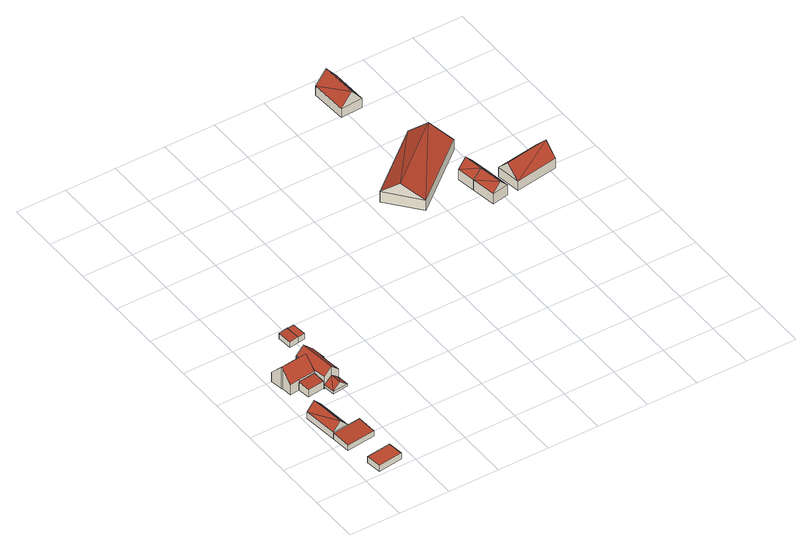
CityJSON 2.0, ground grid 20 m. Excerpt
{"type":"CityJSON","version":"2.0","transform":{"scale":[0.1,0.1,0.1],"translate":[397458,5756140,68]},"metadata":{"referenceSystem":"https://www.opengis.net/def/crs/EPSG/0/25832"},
"CityObjects":{
"building1":{"type":"Building","attributes":{"Gemeindeschluessel":"05515000","Geometrietyp2DReferenz":"3000","function":"31001_2700","roofType":"1000","measuredHeight":2.53},"geometry":[{"type":"Solid","lod":"2","boundaries":[[[[0,1,2,3]],[[4,5,1,0]],[[6,7,5,4]],[[3,2,7,6]],[[4,0,3,6]],[[1,5,7,2]]]],"semantics":{"surfaces":[{"type":"WallSurface"},{"type":"RoofSurface"},{"type":"GroundSurface"}],"values":[[0,0,0,0,1,2]]}}]},
"building2":{"type":"Building","attributes":{"Gemeindeschluessel":"05515000","Geometrietyp2DReferenz":"3000","function":"31001_2460","roofType":"3100","measuredHeight":6.22},"geometry":[{"type":"Solid","lod":"2","boundaries":[[[[8,9,10,11]],[[12,13,9,8]],[[14,15,13,12]],[[11,10,15,14]],[[8,16,12]],[[14,17,11]],[[17,16,8]],[[8,11,17]],[[14,12,16]],[[16,17,14]],[[9,13,15,10]]]],"semantics":{"surfaces":[{"type":"WallSurface"},{"type":"RoofSurface"},{"type":"GroundSurface"}],"values":[[0,0,0,0,0,0,1,1,1,1,2]]}}]},
"building3":{"type":"Building","attributes":{"Gemeindeschluessel":"05515000","Geometrietyp2DReferenz":"3000","function":"31001_2700","roofType":"2100","measuredHeight":2.67},"geometry":[{"type":"Solid","lod":"2","boundaries":[[[[18,10,19,20]],[[21,15,10,18]],[[22,23,15,21]],[[24,25,23,22]],[[20,19,25,24]],[[22,21,18,20,24]],[[10,15,23,25,19]]]],"semantics":{"surfaces":[{"type":"WallSurface"},{"type":"RoofSurface"},{"type":"GroundSurface"}],"values":[[0,0,0,0,0,1,2]]}}]},
"building4":{"type":"Building","attributes":{"Gemeindeschluessel":"05515000","Geometrietyp2DReferenz":"3000","function":"31001_1000"},"address":[{"country":"Germany","locality":"Münster","thoroughfareNumber":"108","thoroughfareName":"Bösenseller Straße"}],"children":["building4-1","building4-2"]},
"building4-1":{"type":"BuildingPart","attributes":{"roofType":"2100","measuredHeight":3.69},"parents":["building4"],"geometry":[{"type":"Solid","lod":"2","boundaries":[[[[26,27,28,29]],[[30,31,32,33]],[[29,28,31,30]],[[33,26,29,30]],[[27,32,31,28]],[[32,27,26,33]]]],"semantics":{"surfaces":[{"type":"WallSurface"},{"type":"RoofSurface"},{"type":"GroundSurface"},{"type":"ClosureSurface"}],"values":[[0,0,0,1,2,3]]}}]},
"building4-2":{"type":"BuildingPart","attributes":{"roofType":"5000","measuredHeight":9.43},"parents":["building4"],"geometry":[{"type":"Solid","lod":"2","boundaries":[[[[34,35,36,37]],[[38,39,35,34]],[[40,41,39,38]],[[42,33,32,41,40]],[[43,44,27,26,45]],[[46,47,44,43]],[[48,49,47,46]],[[50,51,49,48]],[[52,53,51,50]],[[54,55,53,52]],[[37,36,55,54]],[[48,46,43,45,42,40,50]],[[38,34,37,54,52,50,40]],[[35,39,41,32,27,44,47,49,51,53,55,36]],[[33,42,45,26]],[[27,32,33,26]]]],"semantics":{"surfaces":[{"type":"WallSurface"},{"type":"RoofSurface"},{"type":"GroundSurface"},{"type":"ClosureSurface"}],"values":[[0,0,0,0,0,0,0,0,0,0,0,1,1,2,0,3]]}}]},
"building5":{"type":"Building","attributes":{"Gemeindeschluessel":"05515000","Geometrietyp2DReferenz":"3000","function":"51009_1610","roofType":"3100","measuredHeight":3.54},"geometry":[{"type":"Solid","lod":"2","boundaries":[[[[56,57,58,59]],[[60,61,57,56]],[[62,63,61,60]],[[59,58,63,62]],[[56,64,60]],[[62,65,59]],[[64,56,59]],[[59,65,64]],[[60,64,65]],[[65,62,60]],[[57,61,63,58]]]],"semantics":{"surfaces":[{"type":"WallSurface"},{"type":"RoofSurface"},{"type":"GroundSurface"}],"values":[[0,0,0,0,0,0,1,1,1,1,2]]}}]},
"building6":{"type":"Building","attributes":{"Gemeindeschluessel":"05515000","Geometrietyp2DReferenz":"3000","function":"31001_1000","roofType":"3100","measuredHeight":8.12},"address":[{"country":"Germany","locality":"Münster","thoroughfareNumber":"108a","thoroughfareName":"Bösenseller Straße"}],"geometry":[{"type":"Solid","lod":"2","boundaries":[[[[66,35,39,67]],[[68,69,35,66]],[[70,71,69,68]],[[72,73,71,70]],[[74,75,73,72]],[[76,77,75,74]],[[78,79,77,76]],[[80,81,79,78]],[[82,83,81,80]],[[84,85,83,82]],[[86,32,85,84]],[[67,39,32,86]],[[80,78,76,74,72,70,82]],[[68,66,67,86,84,82,70]],[[35,69,71,73,75,77,79,81,83,85,32,39]]]],"semantics":{"surfaces":[{"type":"WallSurface"},{"type":"RoofSurface"},{"type":"GroundSurface"}],"values":[[0,0,0,0,0,0,0,0,0,0,0,0,1,1,2]]}}]},
"building7":{"type":"Building","attributes":{"Gemeindeschluessel":"05515000","Geometrietyp2DReferenz":"3000","function":"31001_2460","roofType":"2100","measuredHeight":2.55},"geometry":[{"type":"Solid","lod":"2","boundaries":[[[[87,88,89,90]],[[91,92,88,87]],[[93,94,92,91]],[[90,89,94,93]],[[91,87,90,93]],[[88,92,94,89]]]],"semantics":{"surfaces":[{"type":"WallSurface"},{"type":"RoofSurface"},{"type":"GroundSurface"}],"values":[[0,0,0,0,1,2]]}}]},
"building8":{"type":"Building","attributes":{"Gemeindeschluessel":"05515000","Geometrietyp2DReferenz":"3000","function":"31001_2460","roofType":"1000","measuredHeight":2.46},"geometry":[{"type":"Solid","lod":"2","boundaries":[[[[95,88,92,96]],[[97,98,88,95]],[[99,100,98,97]],[[96,92,100,99]],[[97,95,96,99]],[[88,98,100,92]]]],"semantics":{"surfaces":[{"type":"WallSurface"},{"type":"RoofSurface"},{"type":"GroundSurface"}],"values":[[0,0,0,0,1,2]]}}]},
"building9":{"type":"Building","attributes":{"Gemeindeschluessel":"05515000","Geometrietyp2DReferenz":"3000","function":"31001_2700","roofType":"3100","measuredHeight":9.82},"geometry":[{"type":"Solid","lod":"2","boundaries":[[[[101,102,103,104]],[[105,106,102,101]],[[107,108,106,105]],[[104,103,108,107]],[[101,109,105]],[[107,110,104]],[[101,104,110]],[[110,109,101]],[[109,110,107]],[[107,105,109]],[[102,106,108,103]]]],"semantics":{"surfaces":[{"type":"WallSurface"},{"type":"RoofSurface"},{"type":"GroundSurface"}],"values":[[0,0,0,0,0,0,1,1,1,1,2]]}}]},
"building10":{"type":"Building","attributes":{"Gemeindeschluessel":"05515000","Geometrietyp2DReferenz":"3000","function":"31001_2700","roofType":"3100","measuredHeight":7.93},"geometry":[{"type":"Solid","lod":"2","boundaries":[[[[111,112,113,114]],[[115,116,112,111]],[[117,118,116,115]],[[114,113,118,117]],[[111,119,115]],[[117,120,114]],[[111,114,120]],[[120,119,111]],[[119,120,117]],[[117,115,119]],[[112,116,118,113]]]],"semantics":{"surfaces":[{"type":"WallSurface"},{"type":"RoofSurface"},{"type":"GroundSurface"}],"values":[[0,0,0,0,0,0,1,1,1,1,2]]}}]},
"building11":{"type":"Building","attributes":{"Gemeindeschluessel":"05515000","Geometrietyp2DReferenz":"3000","function":"31001_2460","roofType":"3100","measuredHeight":7.93},"geometry":[{"type":"Solid","lod":"2","boundaries":[[[[121,122,118,117]],[[123,124,122,121]],[[114,113,124,123]],[[117,118,113,114]],[[121,125,123]],[[114,120,117]],[[120,125,121]],[[121,117,120]],[[114,123,125]],[[125,120,114]],[[122,124,113,118]]]],"semantics":{"surfaces":[{"type":"WallSurface"},{"type":"RoofSurface"},{"type":"GroundSurface"}],"values":[[0,0,0,0,0,0,1,1,1,1,2]]}}]},
"building12":{"type":"Building","attributes":{"Gemeindeschluessel":"05515000","Geometrietyp2DReferenz":"3000","function":"31001_2700","roofType":"3100","measuredHeight":9.31},"geometry":[{"type":"Solid","lod":"2","boundaries":[[[[126,127,128,129]],[[130,131,127,126]],[[132,133,131,130]],[[129,128,133,132]],[[126,134,130]],[[132,135,129]],[[135,134,126]],[[126,129,135]],[[132,130,134]],[[134,135,132]],[[127,131,133,128]]]],"semantics":{"surfaces":[{"type":"WallSurface"},{"type":"RoofSurface"},{"type":"GroundSurface"}],"values":[[0,0,0,0,0,0,1,1,1,1,2]]}}]},
"building13":{"type":"Building","attributes":{"Gemeindeschluessel":"05515000","Geometrietyp2DReferenz":"3000","function":"31001_2700","roofType":"3100","measuredHeight":9.16},"geometry":[{"type":"Solid","lod":"2","boundaries":[[[[136,137,138,139]],[[140,141,137,136]],[[142,143,141,140]],[[139,138,143,142]],[[136,144,140]],[[142,145,139]],[[145,144,136]],[[136,139,145]],[[144,145,142]],[[142,140,144]],[[137,141,143,138]]]],"semantics":{"surfaces":[{"type":"WallSurface"},{"type":"RoofSurface"},{"type":"GroundSurface"}],"values":[[0,0,0,0,0,0,1,1,1,1,2]]}}]}
},
"vertices":[
[46,60,50],[46,60,24],[53,0,24],[53,0,50],[142,71,50],[142,71,24],[149,11,50],[149,11,24],
[1,358,55],[1,358,26],[16,221,26],[16,221,55],[63,365,55],[63,365,26],[78,228,55],[78,228,26],[32,361,88],[47,224,88],
[16,221,52],[24,146,26],[24,146,47],[78,228,53],[130,234,53],[130,234,26],[139,159,47],[139,159,26],
[61,494,63],[61,494,26],[67,447,26],[67,447,57],[134,454,57],[134,454,26],[129,501,26],[129,501,63],
[117,590,70],[117,590,26],[56,583,26],[56,583,70],[119,590,70],[119,590,26],[124,545,120],[124,545,26],[129,501,70],[24,490,70],[24,490,26],[61,494,70],[20,531,117],[20,531,26],[16,531,117],[16,531,26],[16,533,120],[16,533,26],[10,583,65],[10,583,26],[55,588,65],[55,588,26],
[202,413,44],[202,413,34],[197,459,34],[197,459,44],[141,406,44],[141,406,34],[135,452,44],[135,452,34],[171,410,69],[166,456,69],
[117,590,77],[119,590,78],[117,595,77],[117,595,26],[150,598,108],[150,598,26],[192,603,68],[192,603,26],[198,548,68],[198,548,26],[187,547,78],[187,547,26],[191,508,78],[191,508,26],[197,459,78],[197,459,26],[166,456,108],[166,456,26],[135,452,78],[135,452,26],[129,501,78],
[192,760,47],[192,760,21],[156,756,21],[156,756,43],[198,702,47],[198,702,21],[162,698,43],[162,698,21],
[192,760,45],[198,702,45],[221,763,45],[221,763,21],[227,706,45],[227,706,21],
[939,1037,55],[939,1037,10],[1191,1243,10],[1191,1243,55],[837,1160,55],[837,1160,10],[1088,1366,55],[1088,1366,10],[883,1105,109],[1134,1311,109],
[1209,948,57],[1209,948,13],[1194,1042,13],[1194,1042,57],[1143,936,57],[1143,936,13],[1128,1032,57],[1128,1032,13],[1176,942,92],[1161,1037,92],
[1116,1106,57],[1116,1106,13],[1182,1118,57],[1182,1118,13],[1149,1112,92],
[967,1740,45],[967,1740,6],[973,1595,6],[973,1595,45],[1055,1743,45],[1055,1743,6],[1060,1599,45],[1060,1599,6],[1011,1742,99],[1017,1597,99],
[1404,1068,55],[1404,1068,14],[1235,1042,14],[1235,1042,55],[1419,972,55],[1419,972,14],[1249,946,55],[1249,946,14],[1412,1020,106],[1242,994,106]
]}
